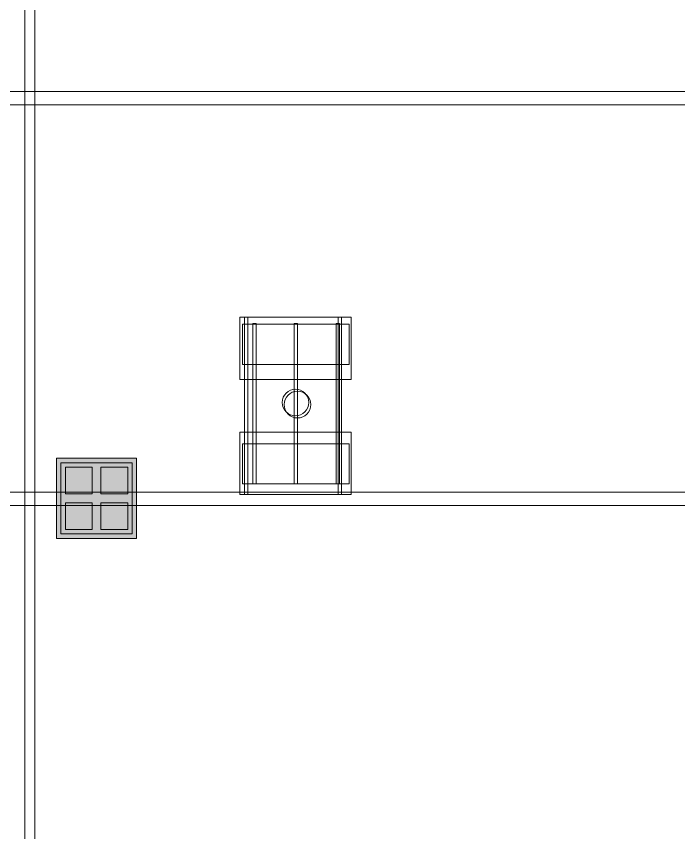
# Model space of a CAD drawing. Header units: inches. Extents: x -10671 to 1761, y -674 to 7170.
# Drawn here: x -3984.3 to -3686.7, y 2388.1 to 2754.8 of the extents above; entities that cross this region are included whole.
import ezdxf

# ---------------------------------------------------------------- set-up
doc = ezdxf.new("R2010")
doc.units = ezdxf.units.IN
doc.header["$LTSCALE"] = 19.2
doc.header["$MEASUREMENT"] = 0
for name, color, linetype, lineweight, true_color in [('DWG-bldg-utility box', 3, 'Continuous', 18, 0x00ff00), ('PDF', 6, 'Continuous', 5, 0xff00ff), ('Venue-Airwall Closed', 7, 'Continuous', 5, 0x000000), ('Venue-Rigging Steel-High', 7, 'Continuous', 5, 0x800000)]:
    doc.layers.add(name, color=color, linetype=linetype, lineweight=lineweight, true_color=true_color)
doc.layers.add('Venue-Ceiling-Lights', color=7, linetype='Continuous', lineweight=5)
doc.layers.add('Venue-Floor Pockets', color=7, linetype='Continuous', lineweight=5)

# ---------------------------------------------------------------- blocks, each defined once
blk = doc.blocks.new('FLOORBOX')
at = {"layer": 'Venue-Floor Pockets', "linetype": 'Continuous', "lineweight": 0, "true_color": 0xaaaaaa}
blk.add_hatch(color=253, dxfattribs=at).paths.add_polyline_path([(-18, 18), (18, 18), (18, -18), (-18, -18)])
at = {"layer": 'Venue-Floor Pockets', "linetype": 'Continuous', "lineweight": 0, "true_color": 0xbbbbbb}
blk.add_hatch(color=9, dxfattribs=at).paths.add_polyline_path([(-16, 16), (16, 16), (16, -16), (-16, -16)])
at = {"layer": 'Venue-Floor Pockets', "linetype": 'Continuous', "lineweight": 0, "true_color": 0xdddddd}
for points in [[(-14, 14), (-2, 14), (-2, 2), (-14, 2)], [(2, 14), (14, 14), (14, 2), (2, 2)], [(-14, -2), (-2, -2), (-2, -14), (-14, -14)], [(2, -2), (14, -2), (14, -14), (2, -14)]]:
    blk.add_hatch(color=254, dxfattribs=at).paths.add_polyline_path(points)
at = {"layer": 'Venue-Floor Pockets', "color": 7, "linetype": 'Continuous', "lineweight": 5, "flags": 128}
for points in [[(-18, 18), (18, 18), (18, -18), (-18, -18)], [(-16, 16), (16, 16), (16, -16), (-16, -16)], [(-14, 14), (-2, 14), (-2, 2), (-14, 2)], [(2, 14), (14, 14), (14, 2), (2, 2)], [(-14, -2), (-2, -2), (-2, -14), (-14, -14)], [(2, -2), (14, -2), (14, -14), (2, -14)]]:
    blk.add_lwpolyline(points, close=True, dxfattribs=at)
blk = doc.blocks.new('Group-1836-1')
at = {"layer": 'PDF'}
for points, invisible_edges in [([(-3857.69, 2587.26, 388), (-3863.1, 2585.61, 388), (-3864.74, 2582.54, 388), (-3857.69, 2587.26, 388)], 15), ([(-3852.97, 2582.54, 388), (-3857.69, 2587.26, 388), (-3864.74, 2582.54, 388), (-3852.97, 2582.54, 388)], 15), ([(-3864.74, 2582.54, 398), (-3864.4, 2583.67, 398), (-3863.1, 2585.61, 398), (-3864.74, 2582.54, 398)], 14), ([(-3863.85, 2578.04, 398), (-3864.74, 2582.54, 398), (-3863.1, 2585.61, 398), (-3863.85, 2578.04, 398)], 15), ([(-3863.1, 2585.61, 388), (-3864.4, 2583.67, 388), (-3864.74, 2582.54, 388), (-3863.1, 2585.61, 388)], 13), ([(-3864.4, 2583.67, 398), (-3863.85, 2584.7, 398), (-3863.1, 2585.61, 398), (-3864.4, 2583.67, 398)], 12), ([(-3863.1, 2585.61, 388), (-3863.85, 2584.7, 388), (-3864.4, 2583.67, 388), (-3863.1, 2585.61, 388)], 12), ([(-3863.85, 2578.04, 398), (-3863.1, 2585.61, 398), (-3852.97, 2582.54, 398), (-3863.85, 2578.04, 398)], 15), ([(-3863.1, 2585.61, 398), (-3862.19, 2586.36, 398), (-3860.03, 2587.26, 398), (-3863.1, 2585.61, 398)], 14), ([(-3863.1, 2585.61, 398), (-3860.03, 2587.26, 398), (-3857.69, 2587.26, 398), (-3863.1, 2585.61, 398)], 15), ([(-3863.1, 2585.61, 398), (-3857.69, 2587.26, 398), (-3852.97, 2582.54, 398), (-3863.1, 2585.61, 398)], 15), ([(-3860.03, 2587.26, 388), (-3862.19, 2586.36, 388), (-3863.1, 2585.61, 388), (-3860.03, 2587.26, 388)], 13), ([(-3857.69, 2587.26, 388), (-3860.03, 2587.26, 388), (-3863.1, 2585.61, 388), (-3857.69, 2587.26, 388)], 15), ([(-3862.19, 2586.36, 398), (-3861.15, 2586.91, 398), (-3860.03, 2587.26, 398), (-3862.19, 2586.36, 398)], 12), ([(-3860.03, 2587.26, 388), (-3861.15, 2586.91, 388), (-3862.19, 2586.36, 388), (-3860.03, 2587.26, 388)], 12), ([(-3860.03, 2587.26, 398), (-3858.86, 2587.37, 398), (-3857.69, 2587.26, 398), (-3860.03, 2587.26, 398)], 12), ([(-3857.69, 2587.26, 388), (-3858.86, 2587.37, 388), (-3860.03, 2587.26, 388), (-3857.69, 2587.26, 388)], 12), ([(-3857.69, 2587.26, 398), (-3856.56, 2586.91, 398), (-3855.52, 2586.36, 398), (-3857.69, 2587.26, 398)], 12), ([(-3857.69, 2587.26, 398), (-3855.52, 2586.36, 398), (-3854.61, 2585.61, 398), (-3857.69, 2587.26, 398)], 13), ([(-3857.69, 2587.26, 398), (-3854.61, 2585.61, 398), (-3852.97, 2582.54, 398), (-3857.69, 2587.26, 398)], 15), ([(-3855.52, 2586.36, 388), (-3856.56, 2586.91, 388), (-3857.69, 2587.26, 388), (-3855.52, 2586.36, 388)], 12), ([(-3854.61, 2585.61, 388), (-3855.52, 2586.36, 388), (-3857.69, 2587.26, 388), (-3854.61, 2585.61, 388)], 14), ([(-3852.97, 2582.54, 388), (-3854.61, 2585.61, 388), (-3857.69, 2587.26, 388), (-3852.97, 2582.54, 388)], 15), ([(-3854.61, 2585.61, 398), (-3853.87, 2584.7, 398), (-3853.31, 2583.67, 398), (-3854.61, 2585.61, 398)], 12), ([(-3854.61, 2585.61, 398), (-3853.31, 2583.67, 398), (-3852.97, 2582.54, 398), (-3854.61, 2585.61, 398)], 13), ([(-3853.31, 2583.67, 388), (-3853.87, 2584.7, 388), (-3854.61, 2585.61, 388), (-3853.31, 2583.67, 388)], 12), ([(-3852.97, 2582.54, 388), (-3853.31, 2583.67, 388), (-3854.61, 2585.61, 388), (-3852.97, 2582.54, 388)], 14), ([(-3864.74, 2580.2, 398), (-3864.86, 2581.37, 398), (-3864.74, 2582.54, 398), (-3864.74, 2580.2, 398)], 12), ([(-3864.74, 2582.54, 388), (-3864.86, 2581.37, 388), (-3864.74, 2580.2, 388), (-3864.74, 2582.54, 388)], 12), ([(-3863.85, 2578.04, 398), (-3864.74, 2580.2, 398), (-3864.74, 2582.54, 398), (-3863.85, 2578.04, 398)], 15), ([(-3864.74, 2582.54, 388), (-3864.74, 2580.2, 388), (-3863.85, 2578.04, 388), (-3864.74, 2582.54, 388)], 15), ([(-3864.74, 2582.54, 388), (-3863.85, 2578.04, 388), (-3862.19, 2576.38, 388), (-3864.74, 2582.54, 388)], 15), ([(-3864.74, 2582.54, 388), (-3862.19, 2576.38, 388), (-3857.69, 2575.49, 388), (-3864.74, 2582.54, 388)], 15), ([(-3864.74, 2582.54, 388), (-3857.69, 2575.49, 388), (-3852.97, 2582.54, 388), (-3864.74, 2582.54, 388)], 15), ([(-3852.97, 2582.54, 398), (-3855.52, 2576.38, 398), (-3863.85, 2578.04, 398), (-3852.97, 2582.54, 398)], 15), ([(-3857.69, 2575.49, 388), (-3853.87, 2578.04, 388), (-3852.97, 2582.54, 388), (-3857.69, 2575.49, 388)], 15), ([(-3852.97, 2582.54, 398), (-3853.87, 2578.04, 398), (-3855.52, 2576.38, 398), (-3852.97, 2582.54, 398)], 15), ([(-3852.97, 2582.54, 398), (-3852.97, 2580.2, 398), (-3853.87, 2578.04, 398), (-3852.97, 2582.54, 398)], 15), ([(-3853.87, 2578.04, 388), (-3852.97, 2580.2, 388), (-3852.97, 2582.54, 388), (-3853.87, 2578.04, 388)], 15), ([(-3852.97, 2582.54, 398), (-3852.86, 2581.37, 398), (-3852.97, 2580.2, 398), (-3852.97, 2582.54, 398)], 12), ([(-3852.97, 2580.2, 388), (-3852.86, 2581.37, 388), (-3852.97, 2582.54, 388), (-3852.97, 2580.2, 388)], 12), ([(-3863.85, 2578.04, 398), (-3864.4, 2579.07, 398), (-3864.74, 2580.2, 398), (-3863.85, 2578.04, 398)], 12), ([(-3864.74, 2580.2, 388), (-3864.4, 2579.07, 388), (-3863.85, 2578.04, 388), (-3864.74, 2580.2, 388)], 12), ([(-3852.97, 2580.2, 398), (-3853.31, 2579.07, 398), (-3853.87, 2578.04, 398), (-3852.97, 2580.2, 398)], 12), ([(-3853.87, 2578.04, 388), (-3853.31, 2579.07, 388), (-3852.97, 2580.2, 388), (-3853.87, 2578.04, 388)], 12), ([(-3862.19, 2576.38, 398), (-3863.1, 2577.13, 398), (-3863.85, 2578.04, 398), (-3862.19, 2576.38, 398)], 12), ([(-3860.03, 2575.49, 398), (-3862.19, 2576.38, 398), (-3863.85, 2578.04, 398), (-3860.03, 2575.49, 398)], 15), ([(-3855.52, 2576.38, 398), (-3860.03, 2575.49, 398), (-3863.85, 2578.04, 398), (-3855.52, 2576.38, 398)], 15), ([(-3863.85, 2578.04, 388), (-3863.1, 2577.13, 388), (-3862.19, 2576.38, 388), (-3863.85, 2578.04, 388)], 12), ([(-3860.03, 2575.49, 398), (-3861.15, 2575.83, 398), (-3862.19, 2576.38, 398), (-3860.03, 2575.49, 398)], 12), ([(-3862.19, 2576.38, 388), (-3861.15, 2575.83, 388), (-3860.03, 2575.49, 388), (-3862.19, 2576.38, 388)], 12), ([(-3862.19, 2576.38, 388), (-3860.03, 2575.49, 388), (-3857.69, 2575.49, 388), (-3862.19, 2576.38, 388)], 15), ([(-3855.52, 2576.38, 398), (-3857.69, 2575.49, 398), (-3860.03, 2575.49, 398), (-3855.52, 2576.38, 398)], 15), ([(-3857.69, 2575.49, 398), (-3858.86, 2575.37, 398), (-3860.03, 2575.49, 398), (-3857.69, 2575.49, 398)], 12), ([(-3860.03, 2575.49, 388), (-3858.86, 2575.37, 388), (-3857.69, 2575.49, 388), (-3860.03, 2575.49, 388)], 12), ([(-3857.69, 2575.49, 388), (-3855.52, 2576.38, 388), (-3853.87, 2578.04, 388), (-3857.69, 2575.49, 388)], 15), ([(-3855.52, 2576.38, 398), (-3856.56, 2575.83, 398), (-3857.69, 2575.49, 398), (-3855.52, 2576.38, 398)], 12), ([(-3857.69, 2575.49, 388), (-3856.56, 2575.83, 388), (-3855.52, 2576.38, 388), (-3857.69, 2575.49, 388)], 12), ([(-3853.87, 2578.04, 398), (-3854.61, 2577.13, 398), (-3855.52, 2576.38, 398), (-3853.87, 2578.04, 398)], 12), ([(-3855.52, 2576.38, 388), (-3854.61, 2577.13, 388), (-3853.87, 2578.04, 388), (-3855.52, 2576.38, 388)], 12)]:
    blk.add_3dface(points, dxfattribs=dict(at, invisible_edges=invisible_edges))
for points in [[(-3863.85, 2584.7, 388), (-3863.85, 2584.7, 398), (-3863.1, 2585.61, 398), (-3863.1, 2585.61, 388)], [(-3863.1, 2585.61, 388), (-3863.1, 2585.61, 398), (-3862.19, 2586.36, 398), (-3862.19, 2586.36, 388)], [(-3862.19, 2586.36, 388), (-3862.19, 2586.36, 398), (-3861.15, 2586.91, 398), (-3861.15, 2586.91, 388)], [(-3861.15, 2586.91, 388), (-3861.15, 2586.91, 398), (-3860.03, 2587.26, 398), (-3860.03, 2587.26, 388)], [(-3860.03, 2587.26, 388), (-3860.03, 2587.26, 398), (-3858.86, 2587.37, 398), (-3858.86, 2587.37, 388)], [(-3858.86, 2587.37, 388), (-3858.86, 2587.37, 398), (-3857.69, 2587.26, 398), (-3857.69, 2587.26, 388)], [(-3857.69, 2587.26, 388), (-3857.69, 2587.26, 398), (-3856.56, 2586.91, 398), (-3856.56, 2586.91, 388)], [(-3856.56, 2586.91, 388), (-3856.56, 2586.91, 398), (-3855.52, 2586.36, 398), (-3855.52, 2586.36, 388)], [(-3855.52, 2586.36, 388), (-3855.52, 2586.36, 398), (-3854.61, 2585.61, 398), (-3854.61, 2585.61, 388)], [(-3854.61, 2585.61, 388), (-3854.61, 2585.61, 398), (-3853.87, 2584.7, 398), (-3853.87, 2584.7, 388)], [(-3864.86, 2581.37, 388), (-3864.86, 2581.37, 398), (-3864.74, 2582.54, 398), (-3864.74, 2582.54, 388)], [(-3864.74, 2582.54, 388), (-3864.74, 2582.54, 398), (-3864.4, 2583.67, 398), (-3864.4, 2583.67, 388)], [(-3864.4, 2583.67, 388), (-3864.4, 2583.67, 398), (-3863.85, 2584.7, 398), (-3863.85, 2584.7, 388)], [(-3853.87, 2584.7, 388), (-3853.87, 2584.7, 398), (-3853.31, 2583.67, 398), (-3853.31, 2583.67, 388)], [(-3853.31, 2583.67, 388), (-3853.31, 2583.67, 398), (-3852.97, 2582.54, 398), (-3852.97, 2582.54, 388)], [(-3852.97, 2582.54, 388), (-3852.97, 2582.54, 398), (-3852.86, 2581.37, 398), (-3852.86, 2581.37, 388)], [(-3864.74, 2580.2, 388), (-3864.74, 2580.2, 398), (-3864.86, 2581.37, 398), (-3864.86, 2581.37, 388)], [(-3864.4, 2579.07, 388), (-3864.4, 2579.07, 398), (-3864.74, 2580.2, 398), (-3864.74, 2580.2, 388)], [(-3863.85, 2578.04, 388), (-3863.85, 2578.04, 398), (-3864.4, 2579.07, 398), (-3864.4, 2579.07, 388)], [(-3853.31, 2579.07, 388), (-3853.31, 2579.07, 398), (-3853.87, 2578.04, 398), (-3853.87, 2578.04, 388)], [(-3852.97, 2580.2, 388), (-3852.97, 2580.2, 398), (-3853.31, 2579.07, 398), (-3853.31, 2579.07, 388)], [(-3852.86, 2581.37, 388), (-3852.86, 2581.37, 398), (-3852.97, 2580.2, 398), (-3852.97, 2580.2, 388)], [(-3863.1, 2577.13, 388), (-3863.1, 2577.13, 398), (-3863.85, 2578.04, 398), (-3863.85, 2578.04, 388)], [(-3862.19, 2576.38, 388), (-3862.19, 2576.38, 398), (-3863.1, 2577.13, 398), (-3863.1, 2577.13, 388)], [(-3861.15, 2575.83, 388), (-3861.15, 2575.83, 398), (-3862.19, 2576.38, 398), (-3862.19, 2576.38, 388)], [(-3860.03, 2575.49, 388), (-3860.03, 2575.49, 398), (-3861.15, 2575.83, 398), (-3861.15, 2575.83, 388)], [(-3858.86, 2575.37, 388), (-3858.86, 2575.37, 398), (-3860.03, 2575.49, 398), (-3860.03, 2575.49, 388)], [(-3857.69, 2575.49, 388), (-3857.69, 2575.49, 398), (-3858.86, 2575.37, 398), (-3858.86, 2575.37, 388)], [(-3856.56, 2575.83, 388), (-3856.56, 2575.83, 398), (-3857.69, 2575.49, 398), (-3857.69, 2575.49, 388)], [(-3855.52, 2576.38, 388), (-3855.52, 2576.38, 398), (-3856.56, 2575.83, 398), (-3856.56, 2575.83, 388)], [(-3854.61, 2577.13, 388), (-3854.61, 2577.13, 398), (-3855.52, 2576.38, 398), (-3855.52, 2576.38, 388)], [(-3853.87, 2578.04, 388), (-3853.87, 2578.04, 398), (-3854.61, 2577.13, 398), (-3854.61, 2577.13, 388)]]:
    blk.add_3dface(points, dxfattribs=at)
blk = doc.blocks.new('Group-1837-1')
at = {"layer": 'PDF'}
for points in [[(-3882.73, 2616.47, 393.91), (-3882.73, 2616.47, 397.91), (-3834.73, 2616.47, 397.91), (-3834.73, 2616.47, 393.91)], [(-3882.73, 2598.47, 393.91), (-3882.73, 2598.47, 397.91), (-3882.73, 2616.47, 397.91), (-3882.73, 2616.47, 393.91)], [(-3834.73, 2616.47, 397.91), (-3882.73, 2616.47, 397.91), (-3882.73, 2598.47, 397.91), (-3834.73, 2598.47, 397.91)], [(-3834.73, 2598.47, 393.91), (-3882.73, 2598.47, 393.91), (-3882.73, 2616.47, 393.91), (-3834.73, 2616.47, 393.91)], [(-3834.73, 2616.47, 393.91), (-3834.73, 2616.47, 397.91), (-3834.73, 2598.47, 397.91), (-3834.73, 2598.47, 393.91)], [(-3834.73, 2598.47, 393.91), (-3834.73, 2598.47, 397.91), (-3882.73, 2598.47, 397.91), (-3882.73, 2598.47, 393.91)]]:
    blk.add_3dface(points, dxfattribs=at)
blk = doc.blocks.new('Group-1838-1')
at = {"layer": 'PDF'}
for points in [[(-3840.63, 2616.87, 397.97), (-3840.63, 2616.87, 398.97), (-3839.13, 2616.87, 398.97), (-3839.13, 2616.87, 397.97)], [(-3840.63, 2544.87, 397.97), (-3840.63, 2544.87, 398.97), (-3840.63, 2616.87, 398.97), (-3840.63, 2616.87, 397.97)], [(-3839.13, 2616.87, 398.97), (-3840.63, 2616.87, 398.97), (-3840.63, 2544.87, 398.97), (-3839.13, 2544.87, 398.97)], [(-3839.13, 2544.87, 397.97), (-3840.63, 2544.87, 397.97), (-3840.63, 2616.87, 397.97), (-3839.13, 2616.87, 397.97)], [(-3839.13, 2616.87, 397.97), (-3839.13, 2616.87, 398.97), (-3839.13, 2544.87, 398.97), (-3839.13, 2544.87, 397.97)], [(-3839.13, 2544.87, 397.97), (-3839.13, 2544.87, 398.97), (-3840.63, 2544.87, 398.97), (-3840.63, 2544.87, 397.97)]]:
    blk.add_3dface(points, dxfattribs=at)
blk = doc.blocks.new('Group-1839-1')
at = {"layer": 'PDF'}
for points in [[(-3859.45, 2616.87, 397.97), (-3859.45, 2616.87, 398.97), (-3857.95, 2616.87, 398.97), (-3857.95, 2616.87, 397.97)], [(-3859.45, 2544.87, 397.97), (-3859.45, 2544.87, 398.97), (-3859.45, 2616.87, 398.97), (-3859.45, 2616.87, 397.97)], [(-3857.95, 2616.87, 398.97), (-3859.45, 2616.87, 398.97), (-3859.45, 2544.87, 398.97), (-3857.95, 2544.87, 398.97)], [(-3857.95, 2544.87, 397.97), (-3859.45, 2544.87, 397.97), (-3859.45, 2616.87, 397.97), (-3857.95, 2616.87, 397.97)], [(-3857.95, 2616.87, 397.97), (-3857.95, 2616.87, 398.97), (-3857.95, 2544.87, 398.97), (-3857.95, 2544.87, 397.97)], [(-3857.95, 2544.87, 397.97), (-3857.95, 2544.87, 398.97), (-3859.45, 2544.87, 398.97), (-3859.45, 2544.87, 397.97)]]:
    blk.add_3dface(points, dxfattribs=at)
blk = doc.blocks.new('Group-1840-1')
at = {"layer": 'PDF'}
for points in [[(-3878.04, 2616.87, 397.97), (-3878.04, 2616.87, 398.97), (-3876.54, 2616.87, 398.97), (-3876.54, 2616.87, 397.97)], [(-3878.04, 2544.87, 397.97), (-3878.04, 2544.87, 398.97), (-3878.04, 2616.87, 398.97), (-3878.04, 2616.87, 397.97)], [(-3876.54, 2616.87, 398.97), (-3878.04, 2616.87, 398.97), (-3878.04, 2544.87, 398.97), (-3876.54, 2544.87, 398.97)], [(-3876.54, 2544.87, 397.97), (-3878.04, 2544.87, 397.97), (-3878.04, 2616.87, 397.97), (-3876.54, 2616.87, 397.97)], [(-3876.54, 2616.87, 397.97), (-3876.54, 2616.87, 398.97), (-3876.54, 2544.87, 398.97), (-3876.54, 2544.87, 397.97)], [(-3876.54, 2544.87, 397.97), (-3876.54, 2544.87, 398.97), (-3878.04, 2544.87, 398.97), (-3878.04, 2544.87, 397.97)]]:
    blk.add_3dface(points, dxfattribs=at)
blk = doc.blocks.new('Group-1841-1')
at = {"layer": 'PDF'}
for points in [[(-3882.73, 2562.84, 393.91), (-3882.73, 2562.84, 397.91), (-3834.73, 2562.84, 397.91), (-3834.73, 2562.84, 393.91)], [(-3882.73, 2544.84, 393.91), (-3882.73, 2544.84, 397.91), (-3882.73, 2562.84, 397.91), (-3882.73, 2562.84, 393.91)], [(-3834.73, 2562.84, 397.91), (-3882.73, 2562.84, 397.91), (-3882.73, 2544.84, 397.91), (-3834.73, 2544.84, 397.91)], [(-3834.73, 2544.84, 393.91), (-3882.73, 2544.84, 393.91), (-3882.73, 2562.84, 393.91), (-3834.73, 2562.84, 393.91)], [(-3834.73, 2562.84, 393.91), (-3834.73, 2562.84, 397.91), (-3834.73, 2544.84, 397.91), (-3834.73, 2544.84, 393.91)], [(-3834.73, 2544.84, 393.91), (-3834.73, 2544.84, 397.91), (-3882.73, 2544.84, 397.91), (-3882.73, 2544.84, 393.91)]]:
    blk.add_3dface(points, dxfattribs=at)
blk = doc.blocks.new('Group-1842-1')
at = {"layer": 'PDF'}
for name in ['Group-1837-1', 'Group-1840-1', 'Group-1839-1', 'Group-1838-1', 'Group-1836-1', 'Group-1841-1']:
    blk.add_blockref(name, (0, 0), dxfattribs=at)
blk = doc.blocks.new('Group-2729-1')
at = {"layer": 'Venue-Ceiling-Lights', "color": 7, "linetype": 'Continuous', "lineweight": 5, "flags": 128}
for points in [[(-3883.87, 2619.68), (-3833.87, 2619.68), (-3833.87, 2591.68), (-3883.87, 2591.68)], [(-3881.81, 2619.68), (-3880.31, 2619.68), (-3880.31, 2540.09), (-3881.81, 2540.09)], [(-3839.72, 2619.68), (-3838.22, 2619.68), (-3838.22, 2540.09), (-3839.72, 2540.09)], [(-3883.87, 2568.09), (-3833.87, 2568.09), (-3833.87, 2540.09), (-3883.87, 2540.09)]]:
    blk.add_lwpolyline(points, close=True, dxfattribs=at)
at = {"layer": 'Venue-Ceiling-Lights', "color": 7, "linetype": 'Continuous', "lineweight": 5}
blk.add_circle((-3857.95, 2580.39), 6, dxfattribs=at)

msp = doc.modelspace()

# ---------------------------------------------------------------- linework, layer by layer
at = {"layer": 'Venue-Airwall Closed'}
for p, q in [((-3980.5, 756.3), (-3980.5, 3963.29)), ((-3976, 756.3), (-3976, 3963.29))]:
    msp.add_line(p, q, dxfattribs=at)
at = {"layer": 'Venue-Rigging Steel-High'}
for p, q in [((-3974.72, 2721.04), (-6109.87, 2721.04)), ((-3975.08, 2721.04), (-2552.03, 2721.04)), ((-3974.72, 2715.04), (-6109.87, 2715.04)), ((-3975.08, 2715.04), (-2552.03, 2715.04)), ((-3974.72, 2541.04), (-6109.87, 2541.04)), ((-3975.08, 2541.04), (-2552.03, 2541.04)), ((-3974.72, 2535.04), (-6109.87, 2535.04)), ((-3975.08, 2535.04), (-2552.03, 2535.04))]:
    msp.add_line(p, q, dxfattribs=at)

# ---------------------------------------------------------------- block references
at = {"layer": 'DWG-bldg-utility box', "rotation": 90}
msp.add_blockref('FLOORBOX', (-3948.26, 2538.29), dxfattribs=at)
at = {"layer": 'PDF'}
msp.add_blockref('Group-1842-1', (0, 0), dxfattribs=at)
at = {"layer": 'Venue-Ceiling-Lights', "color": 7}
msp.add_blockref('Group-2729-1', (0, 0), dxfattribs=at)

doc.saveas('drawing.dxf')
